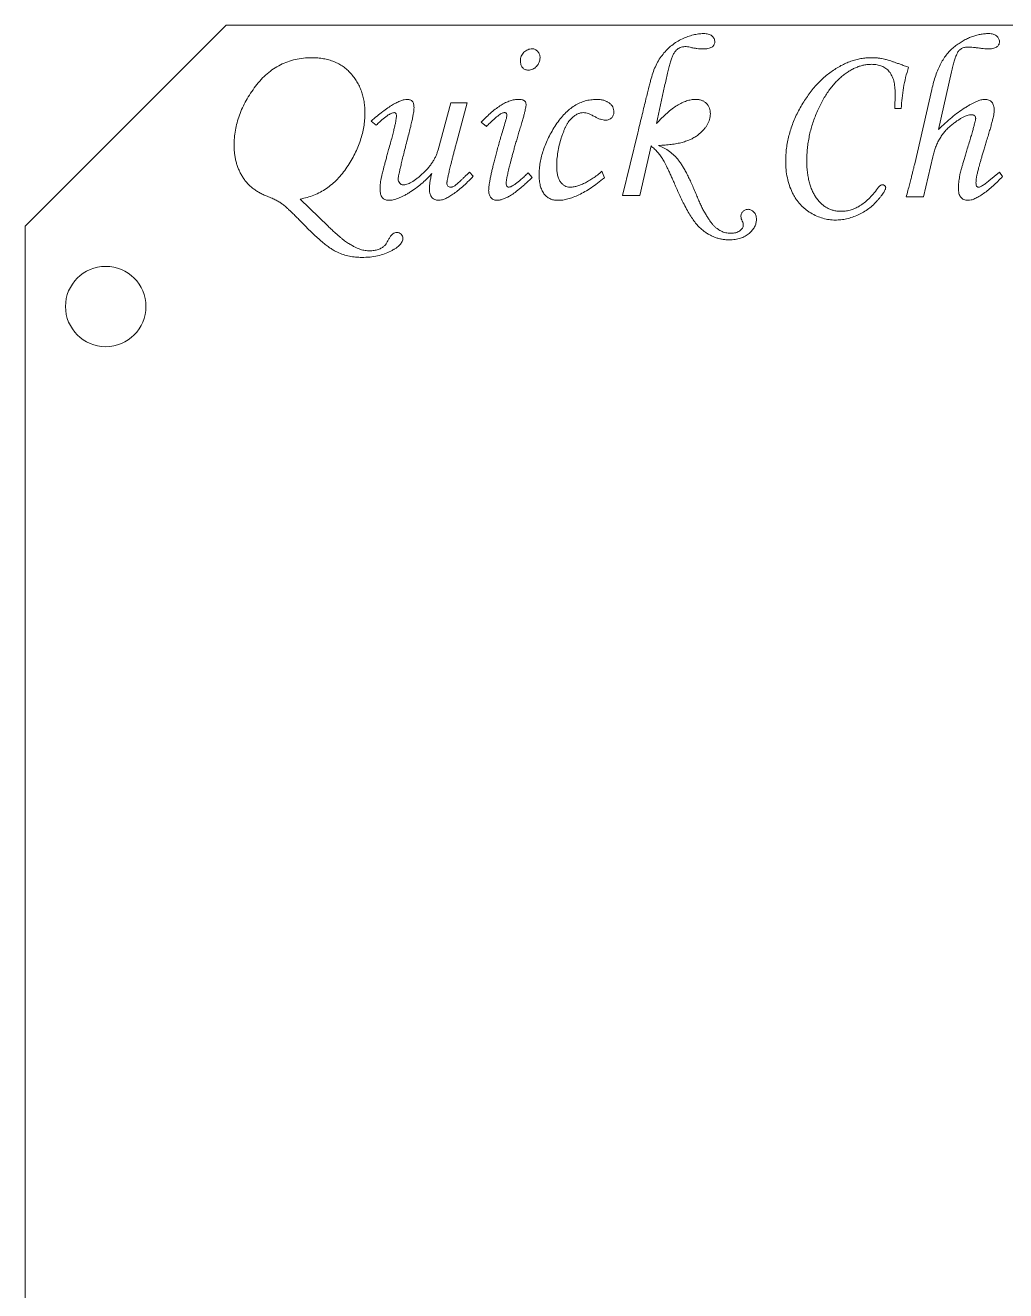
# Model space of a CAD drawing. Header units: millimetres. Extents: x 0 to 99.9, y -50 to 13.
# Drawn here: x 0 to 24.39, y -18.5 to 13 of the extents above; entities that cross this region are included whole.
import ezdxf

# ---------------------------------------------------------------- set-up
doc = ezdxf.new("R2010")
doc.units = ezdxf.units.MM

msp = doc.modelspace()

# ---------------------------------------------------------------- linework, layer by layer
at = {"color": 7, "linetype": 'Continuous', "lineweight": 15}
for p, q in [((5, 13), (0, 8)), ((40, 13), (5, 13)), ((23.047, 11.841), (22.722, 10.406)), ((15.907, 11.481), (15.707, 10.554)), ((22.132, 9.552), (22.557, 11.405)), ((10.271, 9.897), (10.591, 11.072)), ((10.591, 11.072), (10.998, 11.072)), ((10.998, 11.072), (10.727, 10.075)), ((21.798, 10.933), (21.634, 10.933)), ((8.734, 10.515), (8.604, 10.615)), ((11.476, 10.485), (11.346, 10.585)), ((14.863, 8.767), (15.241, 10.327)), ((15.571, 9.998), (15.294, 8.767)), ((22.58, 9.729), (22.351, 8.726)), ((11.052, 9.348), (11.146, 9.242)), ((12.509, 9.325), (12.615, 9.213)), ((14.349, 9.366), (14.408, 9.2)), ((23.979, 9.13), (24.239, 9.348)), ((24.239, 9.348), (24.316, 9.237)), ((6.839, 8.674), (7.536, 7.997)), ((15.294, 8.767), (14.863, 8.767)), ((22.351, 8.726), (21.92, 8.726)), ((0, 8), (0, -48))]:
    msp.add_line(p, q, dxfattribs=at)
msp.add_circle((2, 6), 1, dxfattribs=at)
for points, knots in [([(15.241, 10.327), (15.259, 10.406), (15.295, 10.558), (15.349, 10.775), (15.396, 10.974), (15.441, 11.153), (15.48, 11.312), (15.515, 11.451), (15.545, 11.57), (15.58, 11.702), (15.624, 11.848), (15.692, 12.008), (15.772, 12.154), (15.865, 12.284), (15.969, 12.401), (16.086, 12.503), (16.211, 12.592), (16.347, 12.663), (16.484, 12.721), (16.619, 12.762), (16.748, 12.788), (16.833, 12.792), (16.874, 12.794)], [0, 0, 0, 0, 0.075443, 0.144992, 0.208009, 0.265132, 0.315723, 0.360102, 0.39827, 0.430229, 0.48643, 0.539787, 0.591079, 0.640313, 0.688553, 0.73607, 0.783464, 0.831302, 0.877935, 0.921284, 0.961623, 1, 1, 1, 1]), ([(16.874, 12.794), (16.896, 12.793), (16.936, 12.792), (16.993, 12.782), (17.042, 12.764), (17.083, 12.74), (17.115, 12.708), (17.139, 12.672), (17.153, 12.63), (17.154, 12.601), (17.155, 12.586)], [0, 0, 0, 0, 0.1626491, 0.3079205, 0.4374394, 0.5570373, 0.6688323, 0.7751443, 0.8847148, 1, 1, 1, 1]), ([(22.557, 11.405), (22.571, 11.466), (22.598, 11.583), (22.65, 11.751), (22.71, 11.905), (22.777, 12.046), (22.852, 12.174), (22.936, 12.288), (23.027, 12.39), (23.128, 12.475), (23.232, 12.55), (23.336, 12.615), (23.441, 12.67), (23.546, 12.716), (23.653, 12.75), (23.759, 12.776), (23.866, 12.791), (23.938, 12.793), (23.973, 12.794)], [0, 0, 0, 0, 0.086301, 0.167546, 0.243985, 0.31639, 0.384539, 0.449925, 0.51297, 0.574145, 0.633682, 0.690571, 0.745098, 0.79847, 0.849662, 0.90054, 0.950469, 1, 1, 1, 1]), ([(23.973, 12.794), (23.992, 12.793), (24.028, 12.792), (24.08, 12.782), (24.125, 12.764), (24.165, 12.74), (24.198, 12.71), (24.221, 12.675), (24.237, 12.636), (24.238, 12.609), (24.239, 12.594)], [0, 0, 0, 0, 0.152167, 0.290725, 0.421921, 0.545852, 0.664744, 0.775806, 0.884359, 1, 1, 1, 1]), ([(12.319, 12.115), (12.32, 12.135), (12.322, 12.176), (12.339, 12.234), (12.367, 12.286), (12.406, 12.331), (12.452, 12.368), (12.503, 12.395), (12.557, 12.412), (12.595, 12.414), (12.614, 12.415)], [0, 0, 0, 0, 0.133716, 0.258945, 0.383802, 0.510575, 0.637584, 0.759108, 0.877346, 1, 1, 1, 1]), ([(12.614, 12.415), (12.626, 12.414), (12.652, 12.413), (12.688, 12.399), (12.721, 12.377), (12.751, 12.347), (12.776, 12.313), (12.795, 12.275), (12.807, 12.234), (12.808, 12.206), (12.808, 12.191)], [0, 0, 0, 0, 0.115755, 0.229876, 0.348776, 0.480023, 0.612822, 0.741413, 0.868883, 1, 1, 1, 1]), ([(16.414, 12.47), (16.393, 12.469), (16.353, 12.467), (16.294, 12.449), (16.241, 12.42), (16.193, 12.377), (16.149, 12.321), (16.112, 12.248), (16.075, 12.161), (16.044, 12.056), (16.012, 11.936), (15.979, 11.799), (15.943, 11.646), (15.92, 11.538), (15.907, 11.481)], [0, 0, 0, 0, 0.052446, 0.102451, 0.152394, 0.2046, 0.262682, 0.330203, 0.410025, 0.500726, 0.604286, 0.722061, 0.854247, 1, 1, 1, 1]), ([(16.544, 12.452), (16.522, 12.458), (16.479, 12.468), (16.435, 12.47), (16.414, 12.47)], [0, 0, 0, 0, 0.524168, 1, 1, 1, 1]), ([(16.857, 12.412), (16.834, 12.412), (16.786, 12.413), (16.711, 12.422), (16.63, 12.434), (16.573, 12.446), (16.544, 12.452)], [0, 0, 0, 0, 0.215902, 0.454465, 0.716507, 1, 1, 1, 1]), ([(17.155, 12.586), (17.155, 12.572), (17.153, 12.545), (17.138, 12.509), (17.114, 12.478), (17.08, 12.453), (17.037, 12.434), (16.985, 12.421), (16.924, 12.412), (16.881, 12.412), (16.857, 12.412)], [0, 0, 0, 0, 0.106249, 0.203966, 0.301286, 0.406526, 0.524779, 0.661491, 0.819348, 1, 1, 1, 1]), ([(23.464, 12.459), (23.448, 12.459), (23.416, 12.458), (23.371, 12.45), (23.33, 12.439), (23.293, 12.42), (23.259, 12.398), (23.231, 12.37), (23.205, 12.337), (23.178, 12.284), (23.147, 12.207), (23.112, 12.101), (23.078, 11.977), (23.058, 11.888), (23.047, 11.841)], [0, 0, 0, 0, 0.059355, 0.115258, 0.166255, 0.216017, 0.264759, 0.312559, 0.362268, 0.414386, 0.530453, 0.666264, 0.822679, 1, 1, 1, 1]), ([(23.797, 12.423), (23.76, 12.429), (23.692, 12.438), (23.6, 12.451), (23.526, 12.457), (23.482, 12.459), (23.464, 12.459)], [0, 0, 0, 0, 0.334375, 0.611841, 0.834216, 1, 1, 1, 1]), ([(23.943, 12.412), (23.92, 12.412), (23.871, 12.414), (23.822, 12.42), (23.797, 12.423)], [0, 0, 0, 0, 0.469738, 1, 1, 1, 1]), ([(24.239, 12.594), (24.238, 12.58), (24.237, 12.552), (24.222, 12.514), (24.198, 12.482), (24.165, 12.455), (24.122, 12.435), (24.07, 12.421), (24.01, 12.413), (23.966, 12.412), (23.943, 12.412)], [0, 0, 0, 0, 0.109537, 0.212361, 0.310455, 0.414291, 0.533229, 0.66917, 0.82331, 1, 1, 1, 1]), ([(5.194, 10.006), (5.196, 10.07), (5.199, 10.198), (5.225, 10.389), (5.267, 10.577), (5.326, 10.764), (5.402, 10.949), (5.495, 11.131), (5.605, 11.311), (5.728, 11.487), (5.865, 11.651), (6.015, 11.797), (6.176, 11.919), (6.346, 12.02), (6.528, 12.097), (6.719, 12.153), (6.921, 12.187), (7.059, 12.191), (7.129, 12.193)], [0, 0, 0, 0, 0.059493, 0.118896, 0.178434, 0.238835, 0.300546, 0.363631, 0.428821, 0.496102, 0.563035, 0.627299, 0.689324, 0.750303, 0.810898, 0.872002, 0.934927, 1, 1, 1, 1]), ([(7.129, 12.193), (7.179, 12.192), (7.277, 12.19), (7.42, 12.172), (7.554, 12.141), (7.681, 12.098), (7.799, 12.043), (7.909, 11.977), (8.009, 11.896), (8.101, 11.806), (8.182, 11.704), (8.255, 11.598), (8.314, 11.482), (8.365, 11.361), (8.403, 11.233), (8.43, 11.098), (8.448, 10.957), (8.449, 10.86), (8.45, 10.81)], [0, 0, 0, 0, 0.070101, 0.136318, 0.200061, 0.261509, 0.321349, 0.380668, 0.439815, 0.49998, 0.560179, 0.619779, 0.679608, 0.739944, 0.801919, 0.865327, 0.931496, 1, 1, 1, 1]), ([(12.519, 11.884), (12.504, 11.885), (12.476, 11.886), (12.435, 11.899), (12.399, 11.919), (12.37, 11.948), (12.347, 11.983), (12.331, 12.024), (12.32, 12.068), (12.319, 12.099), (12.319, 12.115)], [0, 0, 0, 0, 0.129753, 0.249182, 0.367182, 0.484868, 0.606802, 0.73042, 0.860553, 1, 1, 1, 1]), ([(12.808, 12.191), (12.808, 12.172), (12.806, 12.133), (12.787, 12.078), (12.76, 12.024), (12.721, 11.977), (12.677, 11.936), (12.627, 11.907), (12.574, 11.887), (12.537, 11.885), (12.519, 11.884)], [0, 0, 0, 0, 0.1254356, 0.2486441, 0.3752185, 0.5098085, 0.6411995, 0.7631548, 0.8816986, 1, 1, 1, 1]), ([(18.921, 9.621), (18.922, 9.674), (18.924, 9.78), (18.94, 9.939), (18.964, 10.098), (19, 10.255), (19.045, 10.412), (19.101, 10.567), (19.166, 10.723), (19.241, 10.875), (19.322, 11.023), (19.412, 11.164), (19.505, 11.298), (19.602, 11.424), (19.707, 11.539), (19.816, 11.649), (19.93, 11.749), (20.048, 11.841), (20.17, 11.924), (20.293, 11.996), (20.416, 12.057), (20.54, 12.106), (20.665, 12.145), (20.791, 12.172), (20.917, 12.191), (21.002, 12.192), (21.044, 12.193)], [0, 0, 0, 0, 0.043745, 0.087436, 0.131219, 0.175295, 0.219841, 0.265247, 0.311145, 0.357991, 0.404773, 0.450375, 0.494871, 0.538509, 0.581226, 0.623219, 0.664966, 0.706122, 0.746523, 0.785501, 0.82304, 0.859554, 0.895275, 0.93045, 0.965368, 1, 1, 1, 1]), ([(21.056, 12.029), (21.025, 12.028), (20.961, 12.026), (20.867, 12.012), (20.773, 11.988), (20.68, 11.953), (20.586, 11.91), (20.494, 11.857), (20.401, 11.795), (20.31, 11.723), (20.221, 11.642), (20.134, 11.553), (20.053, 11.454), (19.973, 11.346), (19.898, 11.231), (19.825, 11.106), (19.759, 10.972), (19.694, 10.832), (19.636, 10.686), (19.586, 10.539), (19.542, 10.391), (19.507, 10.241), (19.48, 10.091), (19.46, 9.94), (19.449, 9.788), (19.447, 9.686), (19.446, 9.635)], [0, 0, 0, 0, 0.030161, 0.060321, 0.090856, 0.122359, 0.154896, 0.18892, 0.22429, 0.261199, 0.299618, 0.338953, 0.379807, 0.421919, 0.466018, 0.511485, 0.559172, 0.608708, 0.658992, 0.708329, 0.757526, 0.806293, 0.85483, 0.902989, 0.951414, 1, 1, 1, 1]), ([(21.044, 12.193), (21.075, 12.192), (21.134, 12.191), (21.222, 12.186), (21.303, 12.173), (21.37, 12.161), (21.426, 12.145), (21.477, 12.13), (21.537, 12.111), (21.608, 12.088), (21.687, 12.06), (21.776, 12.028), (21.874, 11.994), (21.943, 11.968), (21.979, 11.954)], [0, 0, 0, 0, 0.094967, 0.183957, 0.269232, 0.349045, 0.393605, 0.448666, 0.514001, 0.589885, 0.676624, 0.773651, 0.881794, 1, 1, 1, 1]), ([(21.646, 11.294), (21.645, 11.323), (21.644, 11.381), (21.637, 11.464), (21.627, 11.542), (21.61, 11.614), (21.591, 11.681), (21.564, 11.741), (21.535, 11.796), (21.5, 11.846), (21.46, 11.889), (21.416, 11.927), (21.367, 11.959), (21.314, 11.984), (21.256, 12.005), (21.194, 12.019), (21.126, 12.028), (21.08, 12.029), (21.056, 12.029)], [0, 0, 0, 0, 0.082371, 0.160216, 0.232993, 0.301176, 0.365786, 0.42608, 0.483831, 0.540064, 0.593853, 0.64718, 0.700981, 0.755511, 0.811856, 0.871196, 0.933455, 1, 1, 1, 1]), ([(21.979, 11.954), (21.953, 11.87), (21.902, 11.703), (21.851, 11.447), (21.812, 11.191), (21.802, 11.019), (21.798, 10.933)], [0, 0, 0, 0, 0.25357, 0.504384, 0.752333, 1, 1, 1, 1]), ([(8.604, 10.615), (8.654, 10.657), (8.748, 10.738), (8.887, 10.848), (9.015, 10.942), (9.133, 11.019), (9.24, 11.078), (9.337, 11.12), (9.423, 11.149), (9.478, 11.153), (9.503, 11.155)], [0, 0, 0, 0, 0.183871, 0.350636, 0.499391, 0.631129, 0.746378, 0.845189, 0.928947, 1, 1, 1, 1]), ([(9.503, 11.155), (9.516, 11.155), (9.541, 11.153), (9.577, 11.144), (9.607, 11.128), (9.632, 11.106), (9.65, 11.076), (9.663, 11.041), (9.671, 10.999), (9.672, 10.969), (9.672, 10.954)], [0, 0, 0, 0, 0.131045, 0.251522, 0.360706, 0.469149, 0.580162, 0.70507, 0.843673, 1, 1, 1, 1]), ([(11.346, 10.585), (11.389, 10.63), (11.469, 10.717), (11.595, 10.832), (11.716, 10.931), (11.834, 11.013), (11.948, 11.076), (12.059, 11.12), (12.167, 11.15), (12.238, 11.154), (12.272, 11.155)], [0, 0, 0, 0, 0.166043, 0.318663, 0.458392, 0.585444, 0.702131, 0.808489, 0.907157, 1, 1, 1, 1]), ([(12.272, 11.155), (12.289, 11.155), (12.319, 11.155), (12.361, 11.148), (12.394, 11.138), (12.42, 11.124), (12.439, 11.104), (12.452, 11.08), (12.46, 11.051), (12.461, 11.03), (12.461, 11.019)], [0, 0, 0, 0, 0.184363, 0.338953, 0.465547, 0.572336, 0.668955, 0.767076, 0.875739, 1, 1, 1, 1]), ([(12.785, 9.275), (12.787, 9.327), (12.79, 9.43), (12.81, 9.585), (12.842, 9.741), (12.889, 9.897), (12.948, 10.053), (13.02, 10.211), (13.106, 10.368), (13.202, 10.523), (13.307, 10.67), (13.42, 10.799), (13.538, 10.91), (13.663, 10.999), (13.793, 11.069), (13.928, 11.119), (14.069, 11.149), (14.165, 11.153), (14.213, 11.155)], [0, 0, 0, 0, 0.059963, 0.12035, 0.181885, 0.244717, 0.309446, 0.37639, 0.4457, 0.517795, 0.588896, 0.655027, 0.717322, 0.77638, 0.833093, 0.888487, 0.943596, 1, 1, 1, 1]), ([(14.213, 11.155), (14.245, 11.154), (14.305, 11.153), (14.391, 11.137), (14.466, 11.109), (14.529, 11.071), (14.58, 11.024), (14.618, 10.969), (14.641, 10.908), (14.643, 10.864), (14.644, 10.841)], [0, 0, 0, 0, 0.158825, 0.302854, 0.433959, 0.557702, 0.672946, 0.779941, 0.887972, 1, 1, 1, 1]), ([(15.707, 10.554), (15.751, 10.601), (15.835, 10.692), (15.966, 10.814), (16.091, 10.92), (16.215, 11.005), (16.334, 11.071), (16.451, 11.119), (16.563, 11.149), (16.638, 11.153), (16.674, 11.155)], [0, 0, 0, 0, 0.166232, 0.318549, 0.458537, 0.586079, 0.702695, 0.809089, 0.907688, 1, 1, 1, 1]), ([(16.674, 11.155), (16.702, 11.154), (16.755, 11.152), (16.831, 11.134), (16.896, 11.101), (16.95, 11.057), (16.993, 11.003), (17.025, 10.941), (17.043, 10.871), (17.045, 10.821), (17.046, 10.796)], [0, 0, 0, 0, 0.143479, 0.274529, 0.39535, 0.51372, 0.631176, 0.747428, 0.869627, 1, 1, 1, 1]), ([(21.634, 10.933), (21.635, 10.956), (21.636, 11), (21.639, 11.062), (21.642, 11.117), (21.643, 11.166), (21.644, 11.208), (21.645, 11.242), (21.646, 11.27), (21.646, 11.286), (21.646, 11.294)], [0, 0, 0, 0, 0.191956, 0.364981, 0.516713, 0.651784, 0.76785, 0.864975, 0.940795, 1, 1, 1, 1]), ([(22.722, 10.406), (22.776, 10.459), (22.883, 10.563), (23.048, 10.706), (23.212, 10.833), (23.35, 10.927), (23.457, 10.994), (23.531, 11.037), (23.601, 11.072), (23.664, 11.103), (23.724, 11.125), (23.778, 11.143), (23.827, 11.153), (23.858, 11.154), (23.873, 11.155)], [0, 0, 0, 0, 0.163737, 0.320049, 0.46938, 0.611734, 0.678861, 0.740318, 0.796199, 0.846889, 0.892048, 0.933115, 0.968669, 1, 1, 1, 1]), ([(23.873, 11.155), (23.891, 11.155), (23.926, 11.153), (23.976, 11.14), (24.017, 11.118), (24.052, 11.087), (24.078, 11.046), (24.097, 10.998), (24.107, 10.941), (24.108, 10.9), (24.109, 10.879)], [0, 0, 0, 0, 0.133676, 0.252552, 0.364488, 0.471938, 0.584548, 0.706013, 0.843946, 1, 1, 1, 1]), ([(8.45, 10.81), (8.449, 10.754), (8.446, 10.641), (8.423, 10.472), (8.39, 10.303), (8.34, 10.135), (8.277, 9.967), (8.2, 9.799), (8.109, 9.632), (8.006, 9.468), (7.893, 9.311), (7.768, 9.17), (7.635, 9.044), (7.493, 8.936), (7.343, 8.845), (7.183, 8.77), (7.015, 8.711), (6.898, 8.687), (6.839, 8.674)], [0, 0, 0, 0, 0.058618, 0.117653, 0.177117, 0.237498, 0.299748, 0.363547, 0.429201, 0.497243, 0.564989, 0.630162, 0.69315, 0.754798, 0.81532, 0.876062, 0.937431, 1, 1, 1, 1]), ([(9.176, 10.828), (9.165, 10.826), (9.14, 10.823), (9.101, 10.807), (9.055, 10.783), (9.004, 10.748), (8.945, 10.704), (8.88, 10.649), (8.808, 10.587), (8.76, 10.54), (8.734, 10.515)], [0, 0, 0, 0, 0.059856, 0.136158, 0.230799, 0.342995, 0.477424, 0.631016, 0.805191, 1, 1, 1, 1]), ([(9.04, 9.905), (9.056, 9.96), (9.084, 10.065), (9.125, 10.212), (9.158, 10.343), (9.185, 10.457), (9.207, 10.553), (9.223, 10.632), (9.232, 10.694), (9.234, 10.729), (9.235, 10.744)], [0, 0, 0, 0, 0.199046, 0.376478, 0.53371, 0.669103, 0.782682, 0.876436, 0.948381, 1, 1, 1, 1]), ([(9.235, 10.744), (9.235, 10.756), (9.234, 10.778), (9.223, 10.807), (9.202, 10.825), (9.185, 10.827), (9.176, 10.828)], [0, 0, 0, 0, 0.317961, 0.56546, 0.774746, 1, 1, 1, 1]), ([(9.672, 10.954), (9.671, 10.934), (9.669, 10.888), (9.658, 10.811), (9.642, 10.716), (9.618, 10.603), (9.588, 10.472), (9.551, 10.323), (9.507, 10.156), (9.476, 10.039), (9.46, 9.977)], [0, 0, 0, 0, 0.058944, 0.137224, 0.233266, 0.348171, 0.482857, 0.636542, 0.808438, 1, 1, 1, 1]), ([(11.914, 10.828), (11.905, 10.826), (11.882, 10.823), (11.846, 10.805), (11.802, 10.778), (11.751, 10.74), (11.693, 10.691), (11.627, 10.632), (11.554, 10.563), (11.503, 10.512), (11.476, 10.485)], [0, 0, 0, 0, 0.050935, 0.122324, 0.212957, 0.324724, 0.460635, 0.617645, 0.797049, 1, 1, 1, 1]), ([(11.983, 10.763), (11.983, 10.772), (11.981, 10.79), (11.967, 10.813), (11.943, 10.825), (11.924, 10.827), (11.914, 10.828)], [0, 0, 0, 0, 0.263714, 0.487333, 0.720652, 1, 1, 1, 1]), ([(11.96, 10.65), (11.967, 10.671), (11.978, 10.708), (11.982, 10.746), (11.983, 10.763)], [0, 0, 0, 0, 0.57476, 1, 1, 1, 1]), ([(12.461, 11.019), (12.46, 11.007), (12.459, 10.979), (12.448, 10.929), (12.434, 10.863), (12.413, 10.782), (12.387, 10.685), (12.354, 10.572), (12.315, 10.444), (12.287, 10.354), (12.272, 10.306)], [0, 0, 0, 0, 0.046376, 0.115765, 0.206932, 0.320218, 0.456805, 0.615616, 0.796675, 1, 1, 1, 1]), ([(13.889, 10.828), (13.865, 10.826), (13.816, 10.822), (13.742, 10.794), (13.669, 10.752), (13.609, 10.702), (13.561, 10.654), (13.526, 10.61), (13.492, 10.558), (13.459, 10.499), (13.426, 10.434), (13.395, 10.362), (13.364, 10.282), (13.326, 10.168), (13.284, 10.021), (13.25, 9.844), (13.226, 9.668), (13.224, 9.551), (13.222, 9.494)], [0, 0, 0, 0, 0.0443736, 0.0922178, 0.1442942, 0.2031514, 0.2358064, 0.2705393, 0.3088147, 0.3508841, 0.3959851, 0.4451908, 0.498123, 0.5546882, 0.6699575, 0.7824849, 0.8921673, 1, 1, 1, 1]), ([(14.166, 10.728), (14.139, 10.743), (14.089, 10.771), (14.015, 10.802), (13.95, 10.823), (13.908, 10.826), (13.889, 10.828)], [0, 0, 0, 0, 0.311646, 0.580047, 0.806874, 1, 1, 1, 1]), ([(14.438, 10.639), (14.417, 10.64), (14.374, 10.643), (14.308, 10.66), (14.237, 10.689), (14.191, 10.714), (14.166, 10.728)], [0, 0, 0, 0, 0.214029, 0.44868, 0.710201, 1, 1, 1, 1]), ([(14.644, 10.841), (14.644, 10.827), (14.642, 10.799), (14.632, 10.759), (14.613, 10.724), (14.589, 10.693), (14.558, 10.67), (14.522, 10.651), (14.481, 10.641), (14.453, 10.64), (14.438, 10.639)], [0, 0, 0, 0, 0.131502, 0.256134, 0.374574, 0.495767, 0.615333, 0.7361, 0.863271, 1, 1, 1, 1]), ([(17.046, 10.796), (17.045, 10.773), (17.042, 10.727), (17.029, 10.657), (17.004, 10.59), (16.97, 10.524), (16.928, 10.459), (16.875, 10.395), (16.812, 10.333), (16.742, 10.271), (16.659, 10.214), (16.565, 10.163), (16.458, 10.12), (16.34, 10.083), (16.211, 10.054), (16.069, 10.032), (15.915, 10.016), (15.809, 10.011), (15.754, 10.008)], [0, 0, 0, 0, 0.041635, 0.083456, 0.126421, 0.170666, 0.217299, 0.266459, 0.319379, 0.375704, 0.435714, 0.4997, 0.56843, 0.642035, 0.721991, 0.808121, 0.900394, 1, 1, 1, 1]), ([(23.538, 10.773), (23.522, 10.772), (23.489, 10.77), (23.437, 10.756), (23.38, 10.734), (23.318, 10.704), (23.252, 10.665), (23.181, 10.617), (23.104, 10.561), (23.024, 10.499), (22.945, 10.428), (22.872, 10.349), (22.806, 10.263), (22.747, 10.169), (22.694, 10.07), (22.649, 9.962), (22.61, 9.848), (22.59, 9.769), (22.58, 9.729)], [0, 0, 0, 0, 0.031513, 0.067358, 0.10763, 0.153311, 0.204695, 0.262301, 0.325188, 0.394254, 0.465763, 0.538042, 0.61006, 0.683671, 0.759228, 0.836701, 0.916819, 1, 1, 1, 1]), ([(23.649, 10.684), (23.648, 10.698), (23.646, 10.723), (23.622, 10.754), (23.584, 10.771), (23.554, 10.772), (23.538, 10.773)], [0, 0, 0, 0, 0.246227, 0.457172, 0.697743, 1, 1, 1, 1]), ([(24.109, 10.879), (24.108, 10.863), (24.106, 10.827), (24.095, 10.765), (24.081, 10.689), (24.058, 10.598), (24.029, 10.493), (23.995, 10.373), (23.954, 10.239), (23.924, 10.145), (23.908, 10.095)], [0, 0, 0, 0, 0.05808, 0.134791, 0.231458, 0.346408, 0.480535, 0.633886, 0.807803, 1, 1, 1, 1]), ([(11.529, 8.885), (11.53, 8.9), (11.53, 8.933), (11.536, 8.987), (11.545, 9.05), (11.557, 9.121), (11.571, 9.201), (11.59, 9.289), (11.613, 9.386), (11.637, 9.492), (11.667, 9.607), (11.697, 9.731), (11.734, 9.863), (11.772, 10.004), (11.814, 10.153), (11.86, 10.311), (11.909, 10.477), (11.943, 10.591), (11.96, 10.65)], [0, 0, 0, 0, 0.024874, 0.054554, 0.08911, 0.129049, 0.173388, 0.223242, 0.27808, 0.337804, 0.40264, 0.472823, 0.548138, 0.628347, 0.713577, 0.803961, 0.899241, 1, 1, 1, 1]), ([(23.44, 9.923), (23.456, 9.977), (23.486, 10.079), (23.53, 10.223), (23.565, 10.347), (23.595, 10.452), (23.618, 10.537), (23.635, 10.603), (23.645, 10.65), (23.648, 10.675), (23.649, 10.684)], [0, 0, 0, 0, 0.2153365, 0.4047004, 0.568826, 0.7069822, 0.8188843, 0.9045651, 0.9651602, 1, 1, 1, 1]), ([(12.272, 10.306), (12.26, 10.263), (12.237, 10.18), (12.201, 10.059), (12.169, 9.945), (12.139, 9.837), (12.112, 9.736), (12.086, 9.642), (12.064, 9.554), (12.043, 9.473), (12.026, 9.399), (12.009, 9.331), (11.997, 9.271), (11.985, 9.217), (11.978, 9.169), (11.972, 9.129), (11.966, 9.095), (11.966, 9.074), (11.966, 9.065)], [0, 0, 0, 0, 0.104058, 0.20262, 0.295503, 0.382708, 0.464884, 0.540917, 0.611758, 0.6771, 0.736783, 0.790967, 0.839359, 0.882257, 0.92008, 0.951768, 0.97865, 1, 1, 1, 1]), ([(23.908, 10.095), (23.896, 10.055), (23.873, 9.979), (23.841, 9.869), (23.812, 9.768), (23.786, 9.676), (23.761, 9.592), (23.741, 9.518), (23.723, 9.453), (23.704, 9.38), (23.685, 9.302), (23.669, 9.217), (23.657, 9.146), (23.656, 9.102), (23.655, 9.082)], [0, 0, 0, 0, 0.119227, 0.228923, 0.329092, 0.420745, 0.503883, 0.5775, 0.641816, 0.69741, 0.792179, 0.874407, 0.943622, 1, 1, 1, 1]), ([(6.02, 8.743), (5.986, 8.757), (5.919, 8.784), (5.824, 8.833), (5.736, 8.887), (5.655, 8.947), (5.58, 9.012), (5.511, 9.083), (5.45, 9.159), (5.396, 9.241), (5.348, 9.327), (5.307, 9.416), (5.272, 9.508), (5.244, 9.602), (5.221, 9.699), (5.206, 9.799), (5.196, 9.901), (5.195, 9.971), (5.194, 10.006)], [0, 0, 0, 0, 0.068288, 0.134302, 0.198179, 0.260608, 0.321724, 0.382711, 0.442944, 0.503984, 0.565081, 0.625679, 0.686301, 0.747058, 0.809038, 0.871141, 0.934893, 1, 1, 1, 1]), ([(8.828, 8.923), (8.83, 8.972), (8.833, 9.074), (8.855, 9.189), (8.874, 9.276), (8.889, 9.332), (8.906, 9.401), (8.926, 9.48), (8.95, 9.571), (8.978, 9.672), (9.007, 9.785), (9.029, 9.864), (9.04, 9.905)], [0, 0, 0, 0, 0.145924, 0.303126, 0.349978, 0.408523, 0.478365, 0.559714, 0.652571, 0.75694, 0.872603, 1, 1, 1, 1]), ([(9.46, 9.977), (9.445, 9.92), (9.419, 9.811), (9.38, 9.659), (9.35, 9.528), (9.325, 9.417), (9.304, 9.326), (9.289, 9.257), (9.28, 9.208), (9.278, 9.182), (9.277, 9.173)], [0, 0, 0, 0, 0.216106, 0.405638, 0.569115, 0.707023, 0.819366, 0.905929, 0.965748, 1, 1, 1, 1]), ([(9.401, 9.025), (9.416, 9.026), (9.449, 9.028), (9.499, 9.042), (9.553, 9.064), (9.611, 9.094), (9.673, 9.133), (9.738, 9.181), (9.808, 9.236), (9.88, 9.299), (9.95, 9.367), (10.016, 9.437), (10.075, 9.51), (10.128, 9.584), (10.174, 9.66), (10.213, 9.737), (10.246, 9.816), (10.263, 9.87), (10.271, 9.897)], [0, 0, 0, 0, 0.035989, 0.076388, 0.121368, 0.172121, 0.228466, 0.29165, 0.360571, 0.436297, 0.513736, 0.588869, 0.661523, 0.732419, 0.800592, 0.868258, 0.934315, 1, 1, 1, 1]), ([(10.727, 10.075), (10.718, 10.038), (10.7, 9.968), (10.672, 9.865), (10.647, 9.769), (10.624, 9.678), (10.603, 9.594), (10.584, 9.516), (10.566, 9.445), (10.551, 9.379), (10.537, 9.32), (10.525, 9.267), (10.515, 9.22), (10.506, 9.18), (10.5, 9.146), (10.495, 9.118), (10.492, 9.096), (10.492, 9.083), (10.491, 9.078)], [0, 0, 0, 0, 0.110072, 0.213488, 0.310633, 0.401719, 0.486744, 0.564704, 0.636804, 0.70184, 0.761633, 0.81456, 0.861437, 0.90145, 0.935264, 0.963194, 0.984988, 1, 1, 1, 1]), ([(16.196, 8.961), (16.178, 9.002), (16.144, 9.08), (16.095, 9.193), (16.049, 9.295), (16.007, 9.387), (15.966, 9.469), (15.931, 9.541), (15.897, 9.603), (15.858, 9.673), (15.806, 9.751), (15.737, 9.839), (15.658, 9.922), (15.601, 9.972), (15.571, 9.998)], [0, 0, 0, 0, 0.1087189, 0.2092894, 0.3010778, 0.384093, 0.4586506, 0.5241593, 0.5818904, 0.6309463, 0.7205188, 0.8119194, 0.9041864, 1, 1, 1, 1]), ([(15.754, 10.008), (15.803, 9.988), (15.899, 9.948), (16.03, 9.863), (16.151, 9.763), (16.239, 9.662), (16.305, 9.571), (16.357, 9.491), (16.409, 9.399), (16.465, 9.297), (16.521, 9.183), (16.58, 9.06), (16.638, 8.924), (16.677, 8.829), (16.698, 8.78)], [0, 0, 0, 0, 0.098894, 0.195577, 0.292542, 0.391599, 0.44508, 0.504437, 0.570436, 0.643271, 0.722511, 0.807984, 0.900487, 1, 1, 1, 1]), ([(23.218, 8.95), (23.22, 8.996), (23.223, 9.094), (23.242, 9.206), (23.258, 9.292), (23.274, 9.349), (23.29, 9.418), (23.313, 9.497), (23.338, 9.588), (23.37, 9.689), (23.402, 9.803), (23.427, 9.882), (23.44, 9.923)], [0, 0, 0, 0, 0.138273, 0.29339, 0.340355, 0.399264, 0.46954, 0.552657, 0.646541, 0.752495, 0.870613, 1, 1, 1, 1]), ([(13.222, 9.494), (13.223, 9.453), (13.225, 9.377), (13.243, 9.27), (13.271, 9.179), (13.312, 9.103), (13.363, 9.045), (13.419, 9.002), (13.481, 8.975), (13.525, 8.972), (13.547, 8.97)], [0, 0, 0, 0, 0.177484, 0.334485, 0.472265, 0.596306, 0.708694, 0.808564, 0.904306, 1, 1, 1, 1]), ([(20.153, 8.151), (20.102, 8.153), (19.999, 8.158), (19.846, 8.193), (19.693, 8.249), (19.568, 8.313), (19.472, 8.375), (19.404, 8.427), (19.339, 8.483), (19.279, 8.546), (19.223, 8.612), (19.171, 8.684), (19.125, 8.76), (19.067, 8.87), (19.008, 9.016), (18.958, 9.206), (18.926, 9.409), (18.923, 9.549), (18.921, 9.621)], [0, 0, 0, 0, 0.071464, 0.144024, 0.219481, 0.298731, 0.339045, 0.379422, 0.419203, 0.459476, 0.500162, 0.540943, 0.582943, 0.625691, 0.713389, 0.804087, 0.899541, 1, 1, 1, 1]), ([(19.446, 9.635), (19.446, 9.587), (19.447, 9.493), (19.459, 9.357), (19.477, 9.228), (19.503, 9.107), (19.536, 8.995), (19.576, 8.89), (19.624, 8.793), (19.679, 8.705), (19.74, 8.626), (19.807, 8.558), (19.879, 8.5), (19.955, 8.452), (20.036, 8.414), (20.122, 8.389), (20.213, 8.372), (20.275, 8.37), (20.307, 8.37)], [0, 0, 0, 0, 0.08416, 0.164079, 0.240048, 0.311329, 0.379853, 0.444943, 0.507729, 0.568364, 0.626526, 0.682151, 0.735256, 0.787606, 0.839068, 0.891045, 0.944658, 1, 1, 1, 1]), ([(21.92, 8.726), (21.934, 8.78), (21.96, 8.882), (21.999, 9.027), (22.032, 9.155), (22.06, 9.267), (22.085, 9.362), (22.104, 9.44), (22.12, 9.502), (22.129, 9.537), (22.132, 9.552)], [0, 0, 0, 0, 0.1953409, 0.3712791, 0.5263394, 0.6614959, 0.7762759, 0.8711522, 0.9454031, 1, 1, 1, 1]), ([(10.113, 9.313), (10.08, 9.273), (10.01, 9.191), (9.886, 9.078), (9.746, 8.965), (9.618, 8.877), (9.512, 8.809), (9.434, 8.765), (9.36, 8.727), (9.289, 8.698), (9.222, 8.673), (9.159, 8.656), (9.098, 8.645), (9.059, 8.643), (9.04, 8.643)], [0, 0, 0, 0, 0.120626, 0.249955, 0.38796, 0.536799, 0.61095, 0.679793, 0.744133, 0.803578, 0.85827, 0.909495, 0.956364, 1, 1, 1, 1]), ([(9.277, 9.173), (9.279, 9.154), (9.282, 9.116), (9.313, 9.069), (9.352, 9.033), (9.385, 9.027), (9.401, 9.025)], [0, 0, 0, 0, 0.267024, 0.532385, 0.782893, 1, 1, 1, 1]), ([(10.054, 8.911), (10.055, 8.939), (10.057, 9), (10.068, 9.095), (10.088, 9.201), (10.104, 9.274), (10.113, 9.313)], [0, 0, 0, 0, 0.209788, 0.446139, 0.708063, 1, 1, 1, 1]), ([(11.146, 9.242), (11.1, 9.194), (11.012, 9.105), (10.881, 8.983), (10.76, 8.88), (10.647, 8.795), (10.544, 8.729), (10.449, 8.68), (10.363, 8.649), (10.308, 8.645), (10.282, 8.643)], [0, 0, 0, 0, 0.185438, 0.351828, 0.501144, 0.631551, 0.746548, 0.844579, 0.928518, 1, 1, 1, 1]), ([(10.586, 8.97), (10.594, 8.971), (10.612, 8.972), (10.64, 8.983), (10.67, 8.997), (10.697, 9.015), (10.724, 9.035), (10.751, 9.058), (10.784, 9.089), (10.825, 9.126), (10.872, 9.172), (10.927, 9.223), (10.987, 9.283), (11.03, 9.326), (11.052, 9.348)], [0, 0, 0, 0, 0.040883, 0.088333, 0.142895, 0.20592, 0.247988, 0.306699, 0.381125, 0.472435, 0.579541, 0.703521, 0.843334, 1, 1, 1, 1]), ([(12.615, 9.213), (12.584, 9.184), (12.526, 9.129), (12.441, 9.052), (12.362, 8.981), (12.287, 8.921), (12.22, 8.865), (12.158, 8.819), (12.102, 8.78), (12.037, 8.741), (11.963, 8.703), (11.88, 8.669), (11.804, 8.648), (11.756, 8.644), (11.733, 8.643)], [0, 0, 0, 0, 0.116871, 0.224766, 0.323708, 0.413826, 0.494959, 0.567419, 0.630506, 0.685661, 0.780592, 0.863281, 0.936636, 1, 1, 1, 1]), ([(12.025, 8.97), (12.036, 8.972), (12.062, 8.974), (12.103, 8.994), (12.152, 9.021), (12.209, 9.061), (12.273, 9.111), (12.346, 9.171), (12.424, 9.245), (12.48, 9.297), (12.509, 9.325)], [0, 0, 0, 0, 0.055487, 0.128609, 0.22053, 0.334813, 0.468135, 0.623874, 0.801044, 1, 1, 1, 1]), ([(13.251, 8.643), (13.216, 8.644), (13.147, 8.648), (13.052, 8.681), (12.969, 8.733), (12.901, 8.808), (12.848, 8.901), (12.811, 9.011), (12.789, 9.138), (12.787, 9.227), (12.785, 9.275)], [0, 0, 0, 0, 0.119786, 0.230466, 0.336882, 0.44846, 0.567367, 0.696602, 0.839193, 1, 1, 1, 1]), ([(14.408, 9.2), (14.352, 9.156), (14.245, 9.071), (14.084, 8.957), (13.93, 8.861), (13.782, 8.782), (13.64, 8.72), (13.505, 8.677), (13.376, 8.648), (13.292, 8.644), (13.251, 8.643)], [0, 0, 0, 0, 0.162968, 0.313428, 0.452493, 0.581088, 0.698448, 0.806921, 0.906995, 1, 1, 1, 1]), ([(13.547, 8.97), (13.576, 8.972), (13.635, 8.974), (13.726, 8.994), (13.821, 9.025), (13.919, 9.07), (14.021, 9.125), (14.128, 9.193), (14.238, 9.274), (14.311, 9.334), (14.349, 9.366)], [0, 0, 0, 0, 0.0948194, 0.1962104, 0.3046088, 0.4224293, 0.5502448, 0.6887353, 0.8382244, 1, 1, 1, 1]), ([(24.316, 9.237), (24.277, 9.196), (24.202, 9.115), (24.085, 9.004), (23.967, 8.903), (23.85, 8.814), (23.738, 8.74), (23.635, 8.686), (23.544, 8.65), (23.485, 8.645), (23.458, 8.643)], [0, 0, 0, 0, 0.158442, 0.310074, 0.455851, 0.596836, 0.725107, 0.833551, 0.924714, 1, 1, 1, 1]), ([(9.04, 8.643), (9.024, 8.643), (8.992, 8.645), (8.948, 8.659), (8.909, 8.68), (8.879, 8.712), (8.855, 8.753), (8.84, 8.802), (8.829, 8.86), (8.828, 8.901), (8.828, 8.923)], [0, 0, 0, 0, 0.124067, 0.237981, 0.343985, 0.45099, 0.564665, 0.692713, 0.835678, 1, 1, 1, 1]), ([(10.282, 8.643), (10.266, 8.643), (10.235, 8.645), (10.191, 8.659), (10.152, 8.682), (10.117, 8.714), (10.088, 8.753), (10.069, 8.8), (10.057, 8.853), (10.055, 8.891), (10.054, 8.911)], [0, 0, 0, 0, 0.119293, 0.234751, 0.347012, 0.466305, 0.588592, 0.715375, 0.850565, 1, 1, 1, 1]), ([(10.491, 9.078), (10.492, 9.062), (10.493, 9.033), (10.512, 8.996), (10.545, 8.973), (10.572, 8.971), (10.586, 8.97)], [0, 0, 0, 0, 0.290275, 0.522178, 0.740065, 1, 1, 1, 1]), ([(11.733, 8.643), (11.717, 8.644), (11.685, 8.646), (11.642, 8.66), (11.605, 8.685), (11.577, 8.719), (11.557, 8.758), (11.541, 8.799), (11.531, 8.842), (11.53, 8.871), (11.529, 8.885)], [0, 0, 0, 0, 0.137823, 0.264816, 0.384205, 0.507055, 0.632951, 0.756224, 0.876985, 1, 1, 1, 1]), ([(11.966, 9.065), (11.966, 9.051), (11.967, 9.027), (11.978, 8.995), (11.998, 8.974), (12.016, 8.971), (12.025, 8.97)], [0, 0, 0, 0, 0.334936, 0.582925, 0.790127, 1, 1, 1, 1]), ([(17.519, 7.66), (17.489, 7.66), (17.43, 7.661), (17.343, 7.673), (17.257, 7.691), (17.173, 7.718), (17.091, 7.752), (17.01, 7.792), (16.931, 7.841), (16.852, 7.897), (16.774, 7.967), (16.695, 8.055), (16.615, 8.161), (16.534, 8.286), (16.45, 8.428), (16.367, 8.589), (16.28, 8.768), (16.225, 8.895), (16.196, 8.961)], [0, 0, 0, 0, 0.044854, 0.089168, 0.133295, 0.177592, 0.222249, 0.267541, 0.31455, 0.362395, 0.414291, 0.473778, 0.540837, 0.615545, 0.698622, 0.790573, 0.890999, 1, 1, 1, 1]), ([(21.41, 8.959), (21.409, 8.952), (21.407, 8.934), (21.396, 8.907), (21.381, 8.874), (21.358, 8.837), (21.33, 8.795), (21.296, 8.749), (21.254, 8.698), (21.193, 8.623), (21.105, 8.532), (20.989, 8.433), (20.86, 8.35), (20.724, 8.278), (20.582, 8.223), (20.439, 8.181), (20.296, 8.157), (20.201, 8.153), (20.153, 8.151)], [0, 0, 0, 0, 0.014765, 0.0330695, 0.0558151, 0.0834617, 0.1154189, 0.1517713, 0.1933364, 0.2398107, 0.3366042, 0.4326008, 0.5290732, 0.6273071, 0.7244446, 0.8184405, 0.9100398, 1, 1, 1, 1]), ([(20.307, 8.37), (20.348, 8.371), (20.431, 8.375), (20.555, 8.405), (20.675, 8.452), (20.793, 8.519), (20.908, 8.604), (21.019, 8.71), (21.13, 8.832), (21.198, 8.924), (21.233, 8.971)], [0, 0, 0, 0, 0.1080716, 0.2171404, 0.3289275, 0.4457237, 0.5695417, 0.7025803, 0.8457088, 1, 1, 1, 1]), ([(21.233, 8.971), (21.24, 8.98), (21.252, 8.997), (21.276, 9.016), (21.301, 9.029), (21.319, 9.03), (21.328, 9.03)], [0, 0, 0, 0, 0.287127, 0.543203, 0.770181, 1, 1, 1, 1]), ([(21.328, 9.03), (21.336, 9.029), (21.355, 9.026), (21.38, 9.01), (21.404, 8.989), (21.408, 8.969), (21.41, 8.959)], [0, 0, 0, 0, 0.2160765, 0.4839641, 0.7574569, 1, 1, 1, 1]), ([(23.458, 8.643), (23.439, 8.644), (23.403, 8.645), (23.353, 8.66), (23.311, 8.685), (23.275, 8.719), (23.25, 8.764), (23.231, 8.818), (23.219, 8.881), (23.218, 8.926), (23.218, 8.95)], [0, 0, 0, 0, 0.1273066, 0.2415678, 0.3483155, 0.455632, 0.5692942, 0.6956699, 0.838456, 1, 1, 1, 1]), ([(23.655, 9.082), (23.656, 9.066), (23.657, 9.037), (23.668, 9), (23.69, 8.974), (23.71, 8.972), (23.72, 8.97)], [0, 0, 0, 0, 0.338264, 0.594387, 0.799261, 1, 1, 1, 1]), ([(23.72, 8.97), (23.734, 8.973), (23.77, 8.98), (23.827, 9.014), (23.9, 9.064), (23.951, 9.106), (23.979, 9.13)], [0, 0, 0, 0, 0.1424961, 0.354436, 0.6373185, 1, 1, 1, 1]), ([(6.922, 8.048), (6.891, 8.08), (6.832, 8.141), (6.747, 8.227), (6.67, 8.303), (6.601, 8.37), (6.54, 8.428), (6.488, 8.476), (6.443, 8.515), (6.393, 8.555), (6.327, 8.598), (6.239, 8.648), (6.135, 8.697), (6.06, 8.727), (6.02, 8.743)], [0, 0, 0, 0, 0.115783, 0.221079, 0.31485, 0.398674, 0.470996, 0.53339, 0.584336, 0.624948, 0.700767, 0.788341, 0.888418, 1, 1, 1, 1]), ([(16.698, 8.78), (16.714, 8.74), (16.747, 8.661), (16.799, 8.549), (16.849, 8.444), (16.899, 8.348), (16.949, 8.262), (16.999, 8.183), (17.047, 8.113), (17.096, 8.051), (17.146, 7.997), (17.198, 7.951), (17.252, 7.911), (17.309, 7.88), (17.367, 7.853), (17.429, 7.837), (17.492, 7.825), (17.535, 7.824), (17.556, 7.823)], [0, 0, 0, 0, 0.0964681, 0.1872046, 0.2720092, 0.351227, 0.424966, 0.4924955, 0.5549893, 0.6124559, 0.6655849, 0.7165661, 0.7653812, 0.8127303, 0.859814, 0.9059737, 0.9523746, 1, 1, 1, 1]), ([(17.806, 8.242), (17.807, 8.255), (17.808, 8.279), (17.819, 8.313), (17.835, 8.344), (17.86, 8.369), (17.887, 8.392), (17.917, 8.407), (17.95, 8.417), (17.972, 8.418), (17.983, 8.419)], [0, 0, 0, 0, 0.132976, 0.25862, 0.381247, 0.509874, 0.639236, 0.760424, 0.879282, 1, 1, 1, 1]), ([(17.841, 8.125), (17.831, 8.144), (17.811, 8.181), (17.808, 8.222), (17.806, 8.242)], [0, 0, 0, 0, 0.520373, 1, 1, 1, 1]), ([(17.983, 8.419), (17.997, 8.418), (18.025, 8.417), (18.064, 8.403), (18.1, 8.381), (18.132, 8.351), (18.16, 8.314), (18.179, 8.27), (18.19, 8.22), (18.192, 8.184), (18.193, 8.166)], [0, 0, 0, 0, 0.114399, 0.22457, 0.336104, 0.456096, 0.580589, 0.71053, 0.848584, 1, 1, 1, 1]), ([(8.374, 7.223), (8.322, 7.224), (8.219, 7.227), (8.065, 7.252), (7.915, 7.291), (7.79, 7.337), (7.687, 7.388), (7.602, 7.442), (7.508, 7.509), (7.407, 7.59), (7.297, 7.684), (7.179, 7.793), (7.053, 7.915), (6.967, 8.002), (6.922, 8.048)], [0, 0, 0, 0, 0.090137, 0.179757, 0.269262, 0.360679, 0.410452, 0.468654, 0.535357, 0.61037, 0.694552, 0.787322, 0.889121, 1, 1, 1, 1]), ([(7.536, 7.997), (7.562, 7.972), (7.612, 7.923), (7.688, 7.855), (7.757, 7.791), (7.823, 7.735), (7.884, 7.684), (7.941, 7.64), (7.993, 7.602), (8.055, 7.562), (8.126, 7.52), (8.205, 7.478), (8.275, 7.445), (8.356, 7.414), (8.453, 7.392), (8.531, 7.388), (8.569, 7.386)], [0, 0, 0, 0, 0.088417, 0.171482, 0.248192, 0.318624, 0.382737, 0.441638, 0.493874, 0.540488, 0.622674, 0.695679, 0.758446, 0.81185, 0.907371, 1, 1, 1, 1]), ([(18.193, 8.166), (18.191, 8.135), (18.187, 8.072), (18.148, 7.981), (18.09, 7.894), (18.009, 7.814), (17.91, 7.745), (17.793, 7.695), (17.66, 7.665), (17.567, 7.661), (17.519, 7.66)], [0, 0, 0, 0, 0.099708, 0.202175, 0.312507, 0.435654, 0.566089, 0.699926, 0.843789, 1, 1, 1, 1]), ([(17.556, 7.823), (17.578, 7.824), (17.619, 7.825), (17.679, 7.836), (17.732, 7.855), (17.778, 7.88), (17.816, 7.911), (17.845, 7.947), (17.863, 7.987), (17.864, 8.016), (17.865, 8.03)], [0, 0, 0, 0, 0.157773, 0.301296, 0.43768, 0.565743, 0.686517, 0.794338, 0.895602, 1, 1, 1, 1]), ([(17.865, 8.03), (17.864, 8.046), (17.862, 8.079), (17.848, 8.109), (17.841, 8.125)], [0, 0, 0, 0, 0.481066, 1, 1, 1, 1]), ([(9.394, 7.699), (9.393, 7.685), (9.392, 7.657), (9.376, 7.615), (9.352, 7.574), (9.319, 7.534), (9.277, 7.494), (9.225, 7.454), (9.164, 7.415), (9.07, 7.362), (8.938, 7.305), (8.763, 7.258), (8.574, 7.227), (8.442, 7.224), (8.374, 7.223)], [0, 0, 0, 0, 0.034231, 0.07035, 0.108797, 0.151668, 0.199828, 0.253889, 0.313896, 0.380586, 0.522901, 0.671585, 0.830296, 1, 1, 1, 1]), ([(8.569, 7.386), (8.606, 7.388), (8.679, 7.391), (8.781, 7.418), (8.866, 7.456), (8.926, 7.496), (8.964, 7.54), (8.993, 7.583), (9.026, 7.637), (9.046, 7.677), (9.058, 7.699)], [0, 0, 0, 0, 0.181745, 0.351904, 0.504274, 0.631156, 0.697285, 0.781078, 0.882088, 1, 1, 1, 1]), ([(9.058, 7.699), (9.07, 7.721), (9.094, 7.762), (9.141, 7.81), (9.194, 7.841), (9.233, 7.845), (9.252, 7.846)], [0, 0, 0, 0, 0.298469, 0.552041, 0.777829, 1, 1, 1, 1]), ([(9.252, 7.846), (9.27, 7.844), (9.307, 7.839), (9.351, 7.803), (9.387, 7.757), (9.392, 7.718), (9.394, 7.699)], [0, 0, 0, 0, 0.233846, 0.48757, 0.747508, 1, 1, 1, 1])]:
    msp.add_open_spline(points, degree=3, knots=knots, dxfattribs=at)

doc.saveas('drawing.dxf')
